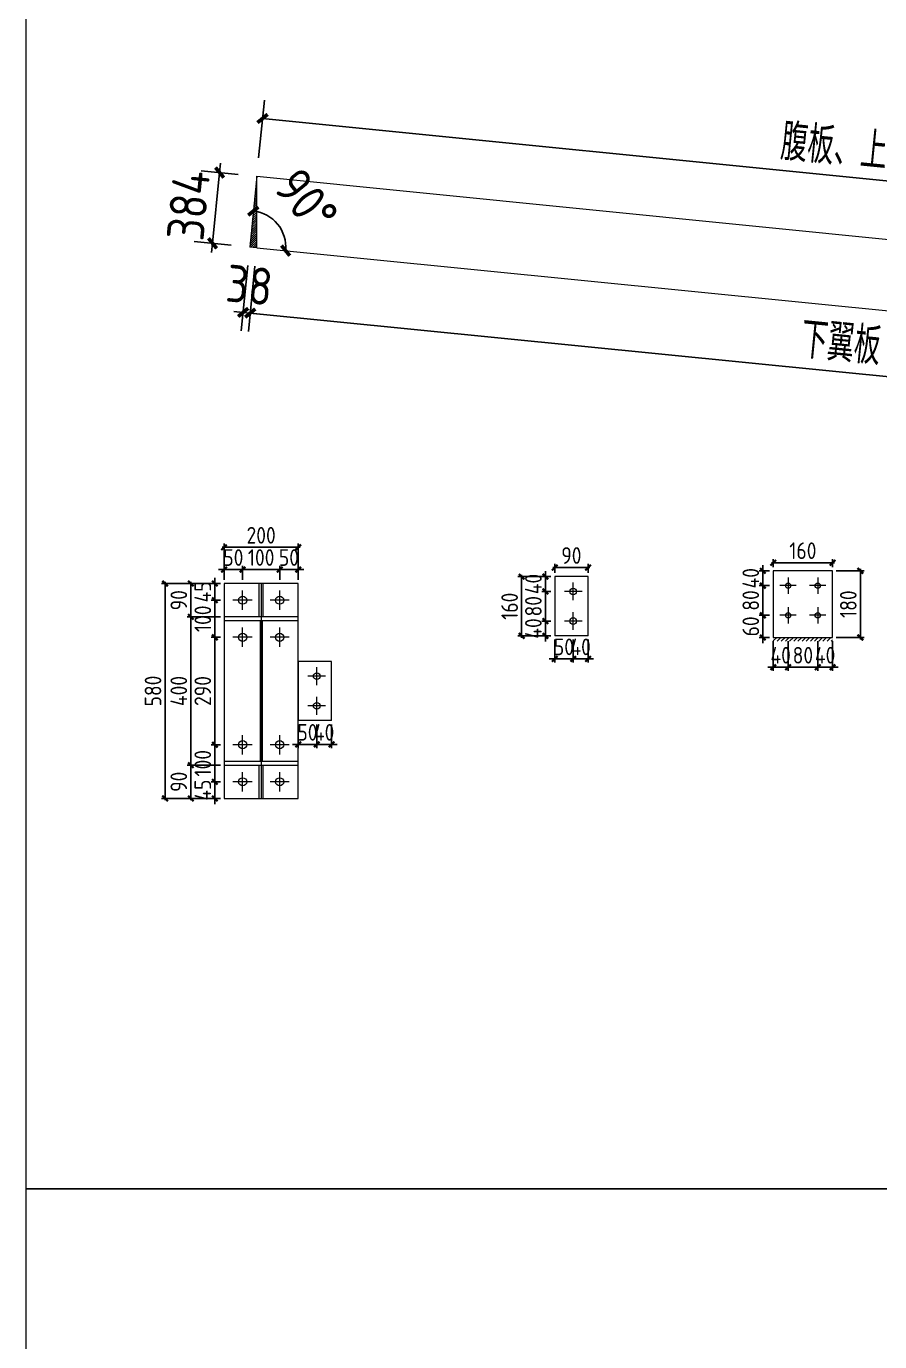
# Model space of a CAD drawing. Extents: x 485428 to 797698, y 56414 to 211814.
# Drawn here: x 718888 to 723494, y 101789 to 108889 of the extents above; entities that cross this region are included whole.
import ezdxf

# ---------------------------------------------------------------- set-up
doc = ezdxf.new("R2010")
doc.units = 0
doc.header["$LTSCALE"] = 1000
doc.header["$MEASUREMENT"] = 0
doc.styles.get("Standard").update_dxf_attribs({"font": 'gbenor.shx', "bigfont": 'gbcbig.shx'})
doc.dimstyles.get("Standard").update_dxf_attribs({"dimscale": 100, "dimtxt": 2, "dimasz": 0.4, "dimexe": 0.5, "dimexo": 1, "dimgap": 0.5, "dimtad": 1, "dimdec": 0, "dimzin": 0, "dimdsep": 46, "dimtxsty": 'Standard', "dimblk": 'ARCHTICK', "dimcen": 0.09, "dimadec": 0, "dimazin": 0, "dimtfac": 1, "dimtdec": 0, "dimtix": 1, "dimtmove": 2, "dimatfit": 3, "dimfxl": 1, "dimtolj": 1, "dimtzin": 0, "dimarcsym": 0})

# ---------------------------------------------------------------- blocks, each defined once
blk = doc.blocks.new('_ArchTick')
at = {"color": 0, "linetype": 'ByBlock', "const_width": 0.4}
blk.add_lwpolyline([(-0.5, -0.5), (0.5, 0.5)], dxfattribs=at)
blk = doc.blocks.new('*D1896')
at = {"color": 0, "lineweight": -2}
blk.add_arc((720093.6, 107697.9), 194.9, 354.28941, 84.28941, dxfattribs=at)
at = {"layer": 'Defpoints', "color": 0}
for p in [(720131.8, 108080), (720271.3, 107778), (720093.6, 107697.9), (720131.8, 107694), (727076.8, 106999.5)]:
    blk.add_point(p, dxfattribs=at)
at = {"color": 0, "lineweight": -2, "xscale": 50, "yscale": 50, "zscale": 50}
for p, rotation in [((720113, 107891.8), 174.2894068625042), ((720287.6, 107678.5), 264.2894068624992)]:
    blk.add_blockref('_ArchTick', p, dxfattribs=dict(at, rotation=rotation))
at = {"color": 0, "lineweight": 15, "insert": (720399.3, 107947.9), "char_height": 200, "attachment_point": 5, "rotation": 309.28941}
blk.add_mtext('\\A1;90°', dxfattribs=at)
blk = doc.blocks.new('*D1897')
at = {"color": 3, "lineweight": -2}
for p, q in [((720141.8, 108179.5), (720173, 108491.3)), ((720163, 108391.8), (727146.2, 107693.5)), ((727125, 107481.1), (727156.1, 107793))]:
    blk.add_line(p, q, dxfattribs=at)
at = {"layer": 'Defpoints', "color": 0}
for p in [(720131.8, 108080), (727146.2, 107693.5), (727115, 107381.6)]:
    blk.add_point(p, dxfattribs=at)
at = {"color": 3, "lineweight": -2, "xscale": 50, "yscale": 50, "zscale": 50}
for p, rotation in [((720163, 108391.8), 174.2894068625007), ((727146.2, 107693.5), 354.2894068625007)]:
    blk.add_blockref('_ArchTick', p, dxfattribs=dict(at, rotation=rotation))
at = {"color": 0, "lineweight": 15, "insert": (723670.2, 108198.5), "char_height": 200, "attachment_point": 5, "rotation": 354.28941}
blk.add_mtext('\\A1;腹板、上翼板 7018', dxfattribs=at)
blk = doc.blocks.new('*D1898')
at = {"color": 3, "lineweight": -2}
for p, q in [((720083.7, 107598.4), (720048.4, 107245.7)), ((720121.9, 107594.5), (720086.6, 107241.9)), ((720058.3, 107345.2), (720008.6, 107350.2)), ((720058.3, 107345.2), (720096.5, 107341.4)), ((720096.5, 107341.4), (720146.3, 107336.4))]:
    blk.add_line(p, q, dxfattribs=at)
at = {"layer": 'Defpoints', "color": 0}
for p in [(720093.6, 107697.9), (720131.8, 107694), (720096.5, 107341.4)]:
    blk.add_point(p, dxfattribs=at)
at = {"color": 3, "lineweight": -2, "xscale": 50, "yscale": 50, "zscale": 50}
for p, rotation in [((720058.3, 107345.2), 354.2894068624398), ((720096.5, 107341.4), 174.2894068624399)]:
    blk.add_blockref('_ArchTick', p, dxfattribs=dict(at, rotation=rotation))
at = {"color": 0, "lineweight": 15, "insert": (720092.4, 107492.5), "char_height": 200, "attachment_point": 5, "rotation": 354.28941}
blk.add_mtext('\\A1;38', dxfattribs=at)
blk = doc.blocks.new('*D1899')
at = {"color": 3, "lineweight": -2}
for p, q in [((720121.9, 107594.5), (720086.6, 107241.9)), ((720096.5, 107341.4), (727041.5, 106646.9)), ((727066.8, 106900), (727031.6, 106547.4))]:
    blk.add_line(p, q, dxfattribs=at)
at = {"layer": 'Defpoints', "color": 0}
for p in [(720131.8, 107694), (727076.8, 106999.5), (727041.5, 106646.9)]:
    blk.add_point(p, dxfattribs=at)
at = {"color": 3, "lineweight": -2, "xscale": 50, "yscale": 50, "zscale": 50}
for p, rotation in [((720096.5, 107341.4), 174.2894068624241), ((727041.5, 106646.9), 354.2894068624241)]:
    blk.add_blockref('_ArchTick', p, dxfattribs=dict(at, rotation=rotation))
at = {"color": 0, "lineweight": 15, "insert": (723584.6, 107150), "char_height": 200, "attachment_point": 5, "rotation": 354.28941}
blk.add_mtext('\\A1;下翼板 6980', dxfattribs=at)
blk = doc.blocks.new('*D1900')
at = {"color": 3, "lineweight": -2}
for p, q in [((719931.4, 108100), (719936.4, 108149.8)), ((720032.3, 108089.9), (719831.9, 108109.9)), ((719893.2, 107717.9), (719931.4, 108100)), ((719994.1, 107707.8), (719793.7, 107727.9)), ((719893.2, 107717.9), (719888.2, 107668.2))]:
    blk.add_line(p, q, dxfattribs=at)
at = {"layer": 'Defpoints', "color": 0}
for p in [(719931.4, 108100), (720131.8, 108080), (720093.6, 107697.9)]:
    blk.add_point(p, dxfattribs=at)
at = {"color": 3, "lineweight": -2, "xscale": 50, "yscale": 50, "zscale": 50}
for p, rotation in [((719931.4, 108100), 264.2894068625095), ((719893.2, 107717.9), 84.28940686250944)]:
    blk.add_blockref('_ArchTick', p, dxfattribs=dict(at, rotation=rotation))
at = {"color": 0, "lineweight": 15, "insert": (719763, 107923.9), "char_height": 200, "attachment_point": 5, "rotation": 84.28941}
blk.add_mtext('\\A1;384', dxfattribs=at)
blk = doc.blocks.new('*D1850')
at = {"color": 3, "lineweight": -2}
for p, q in [((719955.5, 105956.9), (719925.5, 105956.9)), ((719955.5, 105901.4), (719955.5, 105976.9)), ((719955.5, 105956.9), (720055.5, 105956.9)), ((720055.5, 105901.4), (720055.5, 105976.9)), ((720055.5, 105956.9), (720085.5, 105956.9))]:
    blk.add_line(p, q, dxfattribs=at)
at = {"layer": 'Defpoints', "color": 0}
for p in [(720055.5, 105956.9), (719955.5, 105881.4), (720055.5, 105881.4)]:
    blk.add_point(p, dxfattribs=at)
at = {"color": 3, "lineweight": -2, "xscale": 30, "yscale": 30, "zscale": 30}
blk.add_blockref('_ArchTick', (719955.5, 105956.9), dxfattribs=at)
at = {"color": 3, "lineweight": -2, "xscale": 30, "yscale": 30, "zscale": 30, "rotation": 180}
blk.add_blockref('_ArchTick', (720055.5, 105956.9), dxfattribs=at)
at = {"color": 0, "lineweight": 15, "insert": (720005.5, 106021.9), "char_height": 90, "attachment_point": 5}
blk.add_mtext('\\A1;50', dxfattribs=at)
blk = doc.blocks.new('*D1826')
at = {"color": 3, "lineweight": -2}
for p, q in [((720045.5, 105956.9), (720265.5, 105956.9)), ((720055.5, 105901.4), (720055.5, 105976.9)), ((720255.5, 105901.4), (720255.5, 105976.9))]:
    blk.add_line(p, q, dxfattribs=at)
at = {"layer": 'Defpoints', "color": 0}
for p in [(720255.5, 105956.9), (720055.5, 105881.4), (720255.5, 105881.4)]:
    blk.add_point(p, dxfattribs=at)
at = {"color": 3, "lineweight": -2, "xscale": 30, "yscale": 30, "zscale": 30, "rotation": 180}
blk.add_blockref('_ArchTick', (720055.5, 105956.9), dxfattribs=at)
at = {"color": 3, "lineweight": -2, "xscale": 30, "yscale": 30, "zscale": 30}
blk.add_blockref('_ArchTick', (720255.5, 105956.9), dxfattribs=at)
at = {"color": 0, "lineweight": 15, "insert": (720155.5, 106021.9), "char_height": 90, "attachment_point": 5}
blk.add_mtext('\\A1;100', dxfattribs=at)
blk = doc.blocks.new('*D1851')
at = {"color": 3, "lineweight": -2}
for p, q in [((720255.5, 105956.9), (720225.5, 105956.9)), ((720255.5, 105901.4), (720255.5, 105976.9)), ((720255.5, 105956.9), (720355.5, 105956.9)), ((720355.5, 105901.4), (720355.5, 105976.9)), ((720355.5, 105956.9), (720385.5, 105956.9))]:
    blk.add_line(p, q, dxfattribs=at)
at = {"layer": 'Defpoints', "color": 0}
for p in [(720355.5, 105956.9), (720255.5, 105881.4), (720355.5, 105881.4)]:
    blk.add_point(p, dxfattribs=at)
at = {"color": 3, "lineweight": -2, "xscale": 30, "yscale": 30, "zscale": 30}
blk.add_blockref('_ArchTick', (720255.5, 105956.9), dxfattribs=at)
at = {"color": 3, "lineweight": -2, "xscale": 30, "yscale": 30, "zscale": 30, "rotation": 180}
blk.add_blockref('_ArchTick', (720355.5, 105956.9), dxfattribs=at)
at = {"color": 0, "lineweight": 15, "insert": (720305.5, 106021.9), "char_height": 90, "attachment_point": 5}
blk.add_mtext('\\A1;50', dxfattribs=at)
blk = doc.blocks.new('*D1827')
at = {"color": 3, "lineweight": -2}
for p, q in [((719935.5, 105881.4), (719885.6, 105881.4)), ((719905.6, 105881.4), (719905.6, 105911.4)), ((719905.6, 105881.4), (719905.6, 105791.4)), ((719935.5, 105791.4), (719885.6, 105791.4)), ((719905.6, 105791.4), (719905.6, 105761.4))]:
    blk.add_line(p, q, dxfattribs=at)
at = {"layer": 'Defpoints', "color": 0}
for p in [(719955.5, 105881.4), (719905.6, 105791.4), (719955.5, 105791.4)]:
    blk.add_point(p, dxfattribs=at)
at = {"color": 3, "lineweight": -2, "xscale": 30, "yscale": 30, "zscale": 30}
for p, rotation in [((719905.6, 105881.4), 270), ((719905.6, 105791.4), 90)]:
    blk.add_blockref('_ArchTick', p, dxfattribs=dict(at, rotation=rotation))
at = {"color": 0, "lineweight": 15, "insert": (719840.6, 105836.4), "char_height": 90, "attachment_point": 5, "rotation": 90}
blk.add_mtext('\\A1;45', dxfattribs=at)
blk = doc.blocks.new('*D1828')
at = {"color": 3, "lineweight": -2}
for p, q in [((719905.6, 105801.4), (719905.6, 105581.4)), ((719935.5, 105791.4), (719885.6, 105791.4)), ((719935.5, 105591.4), (719885.6, 105591.4))]:
    blk.add_line(p, q, dxfattribs=at)
at = {"layer": 'Defpoints', "color": 0}
for p in [(719955.5, 105791.4), (719905.6, 105591.4), (719955.5, 105591.4)]:
    blk.add_point(p, dxfattribs=at)
at = {"color": 3, "lineweight": -2, "xscale": 30, "yscale": 30, "zscale": 30}
for p, rotation in [((719905.6, 105791.4), 90), ((719905.6, 105591.4), 270)]:
    blk.add_blockref('_ArchTick', p, dxfattribs=dict(at, rotation=rotation))
at = {"color": 0, "lineweight": 15, "insert": (719840.6, 105691.4), "char_height": 90, "attachment_point": 5, "rotation": 90}
blk.add_mtext('\\A1;100', dxfattribs=at)
blk = doc.blocks.new('*D1829')
at = {"color": 3, "lineweight": -2}
for p, q in [((719935.5, 105591.4), (719885.6, 105591.4)), ((719905.6, 105601.4), (719905.6, 105001.4)), ((719935.5, 105011.4), (719885.6, 105011.4))]:
    blk.add_line(p, q, dxfattribs=at)
at = {"layer": 'Defpoints', "color": 0}
for p in [(719955.5, 105591.4), (719905.6, 105011.4), (719955.5, 105011.4)]:
    blk.add_point(p, dxfattribs=at)
at = {"color": 3, "lineweight": -2, "xscale": 30, "yscale": 30, "zscale": 30}
for p, rotation in [((719905.6, 105591.4), 90), ((719905.6, 105011.4), 270)]:
    blk.add_blockref('_ArchTick', p, dxfattribs=dict(at, rotation=rotation))
at = {"color": 0, "lineweight": 15, "insert": (719840.6, 105301.4), "char_height": 90, "attachment_point": 5, "rotation": 90}
blk.add_mtext('\\A1;290', dxfattribs=at)
blk = doc.blocks.new('*D1830')
at = {"color": 3, "lineweight": -2}
for p, q in [((719905.6, 105021.4), (719905.6, 104801.4)), ((719935.5, 105011.4), (719885.6, 105011.4)), ((719935.5, 104811.4), (719885.6, 104811.4))]:
    blk.add_line(p, q, dxfattribs=at)
at = {"layer": 'Defpoints', "color": 0}
for p in [(719955.5, 105011.4), (719905.6, 104811.4), (719955.5, 104811.4)]:
    blk.add_point(p, dxfattribs=at)
at = {"color": 3, "lineweight": -2, "xscale": 30, "yscale": 30, "zscale": 30}
for p, rotation in [((719905.6, 105011.4), 90), ((719905.6, 104811.4), 270)]:
    blk.add_blockref('_ArchTick', p, dxfattribs=dict(at, rotation=rotation))
at = {"color": 0, "lineweight": 15, "insert": (719840.6, 104911.4), "char_height": 90, "attachment_point": 5, "rotation": 90}
blk.add_mtext('\\A1;100', dxfattribs=at)
blk = doc.blocks.new('*D1831')
at = {"color": 3, "lineweight": -2}
for p, q in [((719935.5, 104811.4), (719885.6, 104811.4)), ((719905.6, 104811.4), (719905.6, 104841.4)), ((719905.6, 104811.4), (719905.6, 104721.4)), ((719935.5, 104721.4), (719885.6, 104721.4)), ((719905.6, 104721.4), (719905.6, 104691.4))]:
    blk.add_line(p, q, dxfattribs=at)
at = {"layer": 'Defpoints', "color": 0}
for p in [(719955.5, 104811.4), (719905.6, 104721.4), (719955.5, 104721.4)]:
    blk.add_point(p, dxfattribs=at)
at = {"color": 3, "lineweight": -2, "xscale": 30, "yscale": 30, "zscale": 30}
for p, rotation in [((719905.6, 104811.4), 270), ((719905.6, 104721.4), 90)]:
    blk.add_blockref('_ArchTick', p, dxfattribs=dict(at, rotation=rotation))
at = {"color": 0, "lineweight": 15, "insert": (719840.6, 104766.4), "char_height": 90, "attachment_point": 5, "rotation": 90}
blk.add_mtext('\\A1;45', dxfattribs=at)
blk = doc.blocks.new('*D1852')
at = {"color": 3, "lineweight": -2}
for p, q in [((719935.5, 105881.4), (719756.1, 105881.4)), ((719776.1, 105891.4), (719776.1, 105691.4)), ((719935.5, 105701.4), (719756.1, 105701.4))]:
    blk.add_line(p, q, dxfattribs=at)
at = {"layer": 'Defpoints', "color": 0}
for p in [(719955.5, 105881.4), (719776.1, 105701.4), (719955.5, 105701.4)]:
    blk.add_point(p, dxfattribs=at)
at = {"color": 3, "lineweight": -2, "xscale": 30, "yscale": 30, "zscale": 30}
for p, rotation in [((719776.1, 105881.4), 90), ((719776.1, 105701.4), 270)]:
    blk.add_blockref('_ArchTick', p, dxfattribs=dict(at, rotation=rotation))
at = {"color": 0, "lineweight": 15, "insert": (719711.1, 105791.4), "char_height": 90, "attachment_point": 5, "rotation": 90}
blk.add_mtext('\\A1;90', dxfattribs=at)
blk = doc.blocks.new('*D1853')
at = {"color": 3, "lineweight": -2}
for p, q in [((719935.5, 105701.4), (719756.1, 105701.4)), ((719776.1, 105711.4), (719776.1, 104891.4)), ((719935.5, 104901.4), (719756.1, 104901.4))]:
    blk.add_line(p, q, dxfattribs=at)
at = {"layer": 'Defpoints', "color": 0}
for p in [(719955.5, 105701.4), (719776.1, 104901.4), (719955.5, 104901.4)]:
    blk.add_point(p, dxfattribs=at)
at = {"color": 3, "lineweight": -2, "xscale": 30, "yscale": 30, "zscale": 30}
for p, rotation in [((719776.1, 105701.4), 90), ((719776.1, 104901.4), 270)]:
    blk.add_blockref('_ArchTick', p, dxfattribs=dict(at, rotation=rotation))
at = {"color": 0, "lineweight": 15, "insert": (719711.1, 105301.4), "char_height": 90, "attachment_point": 5, "rotation": 90}
blk.add_mtext('\\A1;400', dxfattribs=at)
blk = doc.blocks.new('*D1854')
at = {"color": 3, "lineweight": -2}
for p, q in [((719935.5, 104901.4), (719756.1, 104901.4)), ((719776.1, 104911.4), (719776.1, 104711.4)), ((719935.5, 104721.4), (719756.1, 104721.4))]:
    blk.add_line(p, q, dxfattribs=at)
at = {"layer": 'Defpoints', "color": 0}
for p in [(719955.5, 104901.4), (719776.1, 104721.4), (719955.5, 104721.4)]:
    blk.add_point(p, dxfattribs=at)
at = {"color": 3, "lineweight": -2, "xscale": 30, "yscale": 30, "zscale": 30}
for p, rotation in [((719776.1, 104901.4), 90), ((719776.1, 104721.4), 270)]:
    blk.add_blockref('_ArchTick', p, dxfattribs=dict(at, rotation=rotation))
at = {"color": 0, "lineweight": 15, "insert": (719711.1, 104811.4), "char_height": 90, "attachment_point": 5, "rotation": 90}
blk.add_mtext('\\A1;90', dxfattribs=at)
blk = doc.blocks.new('*D1855')
at = {"color": 3, "lineweight": -2}
for p, q in [((719935.5, 105881.4), (719616.9, 105881.4)), ((719636.9, 105891.4), (719636.9, 104711.4)), ((719935.5, 104721.4), (719616.9, 104721.4))]:
    blk.add_line(p, q, dxfattribs=at)
at = {"layer": 'Defpoints', "color": 0}
for p in [(719955.5, 105881.4), (719636.9, 104721.4), (719955.5, 104721.4)]:
    blk.add_point(p, dxfattribs=at)
at = {"color": 3, "lineweight": -2, "xscale": 30, "yscale": 30, "zscale": 30}
for p, rotation in [((719636.9, 105881.4), 90), ((719636.9, 104721.4), 270)]:
    blk.add_blockref('_ArchTick', p, dxfattribs=dict(at, rotation=rotation))
at = {"color": 0, "lineweight": 15, "insert": (719571.9, 105301.4), "char_height": 90, "attachment_point": 5, "rotation": 90}
blk.add_mtext('\\A1;580', dxfattribs=at)
blk = doc.blocks.new('*D1856')
at = {"color": 3, "lineweight": -2}
for p, q in [((719955.5, 105901.4), (719955.5, 106097)), ((720355.5, 105901.4), (720355.5, 106097)), ((720365.5, 106077), (719945.5, 106077))]:
    blk.add_line(p, q, dxfattribs=at)
at = {"layer": 'Defpoints', "color": 0}
for p in [(719955.5, 106077), (719955.5, 105881.4), (720355.5, 105881.4)]:
    blk.add_point(p, dxfattribs=at)
at = {"color": 3, "lineweight": -2, "xscale": 30, "yscale": 30, "zscale": 30, "rotation": 180}
blk.add_blockref('_ArchTick', (719955.5, 106077), dxfattribs=at)
at = {"color": 3, "lineweight": -2, "xscale": 30, "yscale": 30, "zscale": 30}
blk.add_blockref('_ArchTick', (720355.5, 106077), dxfattribs=at)
at = {"color": 0, "lineweight": 15, "insert": (720155.5, 106142), "char_height": 90, "attachment_point": 5}
blk.add_mtext('\\A1;200', dxfattribs=at)
blk = doc.blocks.new('*D1857')
at = {"color": 3, "lineweight": -2}
for p, q in [((721719.8, 105678.9), (721669.8, 105678.9)), ((721689.8, 105678.9), (721689.8, 105708.9)), ((721689.8, 105598.9), (721689.8, 105678.9)), ((721719.8, 105598.9), (721669.8, 105598.9)), ((721689.8, 105598.9), (721689.8, 105568.9))]:
    blk.add_line(p, q, dxfattribs=at)
at = {"layer": 'Defpoints', "color": 0}
for p in [(721689.8, 105678.9), (721739.8, 105678.9), (721739.8, 105598.9)]:
    blk.add_point(p, dxfattribs=at)
at = {"color": 3, "lineweight": -2, "xscale": 30, "yscale": 30, "zscale": 30}
for p, rotation in [((721689.8, 105678.9), 270), ((721689.8, 105598.9), 90)]:
    blk.add_blockref('_ArchTick', p, dxfattribs=dict(at, rotation=rotation))
at = {"color": 0, "lineweight": 15, "insert": (721624.8, 105638.9), "char_height": 90, "attachment_point": 5, "rotation": 90}
blk.add_mtext('\\A1;40', dxfattribs=at)
blk = doc.blocks.new('*D1832')
at = {"color": 3, "lineweight": -2}
for p, q in [((721719.8, 105838.9), (721669.8, 105838.9)), ((721689.8, 105668.9), (721689.8, 105848.9)), ((721719.8, 105678.9), (721669.8, 105678.9))]:
    blk.add_line(p, q, dxfattribs=at)
at = {"layer": 'Defpoints', "color": 0}
for p in [(721689.8, 105838.9), (721739.8, 105838.9), (721739.8, 105678.9)]:
    blk.add_point(p, dxfattribs=at)
at = {"color": 3, "lineweight": -2, "xscale": 30, "yscale": 30, "zscale": 30}
for p, rotation in [((721689.8, 105838.9), 90), ((721689.8, 105678.9), 270)]:
    blk.add_blockref('_ArchTick', p, dxfattribs=dict(at, rotation=rotation))
at = {"color": 0, "lineweight": 15, "insert": (721624.8, 105758.9), "char_height": 90, "attachment_point": 5, "rotation": 90}
blk.add_mtext('\\A1;80', dxfattribs=at)
blk = doc.blocks.new('*D1858')
at = {"color": 3, "lineweight": -2}
for p, q in [((721689.8, 105918.9), (721689.8, 105948.9)), ((721719.8, 105918.9), (721669.8, 105918.9)), ((721689.8, 105838.9), (721689.8, 105918.9)), ((721719.8, 105838.9), (721669.8, 105838.9)), ((721689.8, 105838.9), (721689.8, 105808.9))]:
    blk.add_line(p, q, dxfattribs=at)
at = {"layer": 'Defpoints', "color": 0}
for p in [(721689.8, 105918.9), (721739.8, 105918.9), (721739.8, 105838.9)]:
    blk.add_point(p, dxfattribs=at)
at = {"color": 3, "lineweight": -2, "xscale": 30, "yscale": 30, "zscale": 30}
for p, rotation in [((721689.8, 105918.9), 270), ((721689.8, 105838.9), 90)]:
    blk.add_blockref('_ArchTick', p, dxfattribs=dict(at, rotation=rotation))
at = {"color": 0, "lineweight": 15, "insert": (721624.8, 105878.9), "char_height": 90, "attachment_point": 5, "rotation": 90}
blk.add_mtext('\\A1;40', dxfattribs=at)
blk = doc.blocks.new('*D1833')
at = {"color": 3, "lineweight": -2}
for p, q in [((721739.8, 105578.9), (721739.8, 105454.6)), ((721839.8, 105578.9), (721839.8, 105454.6)), ((721739.8, 105474.6), (721709.8, 105474.6)), ((721739.8, 105474.6), (721839.8, 105474.6)), ((721839.8, 105474.6), (721869.8, 105474.6))]:
    blk.add_line(p, q, dxfattribs=at)
at = {"layer": 'Defpoints', "color": 0}
for p in [(721739.8, 105598.9), (721839.8, 105598.9), (721839.8, 105474.6)]:
    blk.add_point(p, dxfattribs=at)
at = {"color": 3, "lineweight": -2, "xscale": 30, "yscale": 30, "zscale": 30}
blk.add_blockref('_ArchTick', (721739.8, 105474.6), dxfattribs=at)
at = {"color": 3, "lineweight": -2, "xscale": 30, "yscale": 30, "zscale": 30, "rotation": 180}
blk.add_blockref('_ArchTick', (721839.8, 105474.6), dxfattribs=at)
at = {"color": 0, "lineweight": 15, "insert": (721789.8, 105539.6), "char_height": 90, "attachment_point": 5}
blk.add_mtext('\\A1;50', dxfattribs=at)
blk = doc.blocks.new('*D1859')
at = {"color": 3, "lineweight": -2}
for p, q in [((721839.8, 105578.9), (721839.8, 105454.6)), ((721919.8, 105578.9), (721919.8, 105454.6)), ((721839.8, 105474.6), (721809.8, 105474.6)), ((721839.8, 105474.6), (721919.8, 105474.6)), ((721919.8, 105474.6), (721949.8, 105474.6))]:
    blk.add_line(p, q, dxfattribs=at)
at = {"layer": 'Defpoints', "color": 0}
for p in [(721839.8, 105598.9), (721919.8, 105598.9), (721919.8, 105474.6)]:
    blk.add_point(p, dxfattribs=at)
at = {"color": 3, "lineweight": -2, "xscale": 30, "yscale": 30, "zscale": 30}
blk.add_blockref('_ArchTick', (721839.8, 105474.6), dxfattribs=at)
at = {"color": 3, "lineweight": -2, "xscale": 30, "yscale": 30, "zscale": 30, "rotation": 180}
blk.add_blockref('_ArchTick', (721919.8, 105474.6), dxfattribs=at)
at = {"color": 0, "lineweight": 15, "insert": (721879.8, 105539.6), "char_height": 90, "attachment_point": 5}
blk.add_mtext('\\A1;40', dxfattribs=at)
blk = doc.blocks.new('*D1860')
at = {"color": 3, "lineweight": -2}
for p, q in [((721719.8, 105918.9), (721541.5, 105918.9)), ((721561.5, 105928.9), (721561.5, 105588.9)), ((721719.8, 105598.9), (721541.5, 105598.9))]:
    blk.add_line(p, q, dxfattribs=at)
at = {"layer": 'Defpoints', "color": 0}
for p in [(721739.8, 105918.9), (721561.5, 105598.9), (721739.8, 105598.9)]:
    blk.add_point(p, dxfattribs=at)
at = {"color": 3, "lineweight": -2, "xscale": 30, "yscale": 30, "zscale": 30}
for p, rotation in [((721561.5, 105918.9), 90), ((721561.5, 105598.9), 270)]:
    blk.add_blockref('_ArchTick', p, dxfattribs=dict(at, rotation=rotation))
at = {"color": 0, "lineweight": 15, "insert": (721496.5, 105758.9), "char_height": 90, "attachment_point": 5, "rotation": 90}
blk.add_mtext('\\A1;160', dxfattribs=at)
blk = doc.blocks.new('*D1861')
at = {"color": 3, "lineweight": -2}
for p, q in [((721729.8, 105967.8), (721929.8, 105967.8)), ((721739.8, 105938.9), (721739.8, 105987.8)), ((721919.8, 105938.9), (721919.8, 105987.8))]:
    blk.add_line(p, q, dxfattribs=at)
at = {"layer": 'Defpoints', "color": 0}
for p in [(721919.8, 105967.8), (721739.8, 105918.9), (721919.8, 105918.9)]:
    blk.add_point(p, dxfattribs=at)
at = {"color": 3, "lineweight": -2, "xscale": 30, "yscale": 30, "zscale": 30, "rotation": 180}
blk.add_blockref('_ArchTick', (721739.8, 105967.8), dxfattribs=at)
at = {"color": 3, "lineweight": -2, "xscale": 30, "yscale": 30, "zscale": 30}
blk.add_blockref('_ArchTick', (721919.8, 105967.8), dxfattribs=at)
at = {"color": 0, "lineweight": 15, "insert": (721829.8, 106032.8), "char_height": 90, "attachment_point": 5}
blk.add_mtext('\\A1;90', dxfattribs=at)
blk = doc.blocks.new('*D1862')
at = {"color": 3, "lineweight": -2}
for p, q in [((720355.5, 105121.4), (720355.5, 104993.3)), ((720455.5, 105121.4), (720455.5, 104993.3)), ((720355.5, 105013.3), (720325.5, 105013.3)), ((720355.5, 105013.3), (720455.5, 105013.3)), ((720455.5, 105013.3), (720485.5, 105013.3))]:
    blk.add_line(p, q, dxfattribs=at)
at = {"layer": 'Defpoints', "color": 0}
for p in [(720355.5, 105141.4), (720455.5, 105141.4), (720455.5, 105013.3)]:
    blk.add_point(p, dxfattribs=at)
at = {"color": 3, "lineweight": -2, "xscale": 30, "yscale": 30, "zscale": 30}
blk.add_blockref('_ArchTick', (720355.5, 105013.3), dxfattribs=at)
at = {"color": 3, "lineweight": -2, "xscale": 30, "yscale": 30, "zscale": 30, "rotation": 180}
blk.add_blockref('_ArchTick', (720455.5, 105013.3), dxfattribs=at)
at = {"color": 0, "lineweight": 15, "insert": (720405.5, 105078.3), "char_height": 90, "attachment_point": 5}
blk.add_mtext('\\A1;50', dxfattribs=at)
blk = doc.blocks.new('*D1863')
at = {"color": 3, "lineweight": -2}
for p, q in [((720455.5, 105121.4), (720455.5, 104993.3)), ((720535.5, 105121.4), (720535.5, 104993.3)), ((720455.5, 105013.3), (720425.5, 105013.3)), ((720455.5, 105013.3), (720535.5, 105013.3)), ((720535.5, 105013.3), (720565.5, 105013.3))]:
    blk.add_line(p, q, dxfattribs=at)
at = {"layer": 'Defpoints', "color": 0}
for p in [(720455.5, 105141.4), (720535.5, 105141.4), (720535.5, 105013.3)]:
    blk.add_point(p, dxfattribs=at)
at = {"color": 3, "lineweight": -2, "xscale": 30, "yscale": 30, "zscale": 30}
blk.add_blockref('_ArchTick', (720455.5, 105013.3), dxfattribs=at)
at = {"color": 3, "lineweight": -2, "xscale": 30, "yscale": 30, "zscale": 30, "rotation": 180}
blk.add_blockref('_ArchTick', (720535.5, 105013.3), dxfattribs=at)
at = {"color": 0, "lineweight": 15, "insert": (720495.5, 105078.3), "char_height": 90, "attachment_point": 5}
blk.add_mtext('\\A1;40', dxfattribs=at)
blk = doc.blocks.new('*D1864')
at = {"color": 3, "lineweight": -2}
for p, q in [((722919.3, 105570.1), (722919.3, 105409.5)), ((722999.3, 105570.1), (722999.3, 105409.5)), ((722919.3, 105429.5), (722889.3, 105429.5)), ((722919.3, 105429.5), (722999.3, 105429.5)), ((722999.3, 105429.5), (723029.3, 105429.5))]:
    blk.add_line(p, q, dxfattribs=at)
at = {"layer": 'Defpoints', "color": 0}
for p in [(722919.3, 105590.1), (722999.3, 105590.1), (722999.3, 105429.5)]:
    blk.add_point(p, dxfattribs=at)
at = {"color": 3, "lineweight": -2, "xscale": 30, "yscale": 30, "zscale": 30}
blk.add_blockref('_ArchTick', (722919.3, 105429.5), dxfattribs=at)
at = {"color": 3, "lineweight": -2, "xscale": 30, "yscale": 30, "zscale": 30, "rotation": 180}
blk.add_blockref('_ArchTick', (722999.3, 105429.5), dxfattribs=at)
at = {"color": 0, "lineweight": 15, "insert": (722959.3, 105494.5), "char_height": 90, "attachment_point": 5}
blk.add_mtext('\\A1;40', dxfattribs=at)
blk = doc.blocks.new('*D1834')
at = {"color": 3, "lineweight": -2}
for p, q in [((722999.3, 105570.1), (722999.3, 105409.5)), ((723159.3, 105570.1), (723159.3, 105409.5)), ((722989.3, 105429.5), (723169.3, 105429.5))]:
    blk.add_line(p, q, dxfattribs=at)
at = {"layer": 'Defpoints', "color": 0}
for p in [(722999.3, 105590.1), (723159.3, 105590.1), (723159.3, 105429.5)]:
    blk.add_point(p, dxfattribs=at)
at = {"color": 3, "lineweight": -2, "xscale": 30, "yscale": 30, "zscale": 30, "rotation": 180}
blk.add_blockref('_ArchTick', (722999.3, 105429.5), dxfattribs=at)
at = {"color": 3, "lineweight": -2, "xscale": 30, "yscale": 30, "zscale": 30}
blk.add_blockref('_ArchTick', (723159.3, 105429.5), dxfattribs=at)
at = {"color": 0, "lineweight": 15, "insert": (723079.3, 105494.5), "char_height": 90, "attachment_point": 5}
blk.add_mtext('\\A1;80', dxfattribs=at)
blk = doc.blocks.new('*D1835')
at = {"color": 3, "lineweight": -2}
for p, q in [((723159.3, 105570.1), (723159.3, 105409.5)), ((723239.3, 105570.1), (723239.3, 105409.5)), ((723159.3, 105429.5), (723129.3, 105429.5)), ((723159.3, 105429.5), (723239.3, 105429.5)), ((723239.3, 105429.5), (723269.3, 105429.5))]:
    blk.add_line(p, q, dxfattribs=at)
at = {"layer": 'Defpoints', "color": 0}
for p in [(723159.3, 105590.1), (723239.3, 105590.1), (723239.3, 105429.5)]:
    blk.add_point(p, dxfattribs=at)
at = {"color": 3, "lineweight": -2, "xscale": 30, "yscale": 30, "zscale": 30}
blk.add_blockref('_ArchTick', (723159.3, 105429.5), dxfattribs=at)
at = {"color": 3, "lineweight": -2, "xscale": 30, "yscale": 30, "zscale": 30, "rotation": 180}
blk.add_blockref('_ArchTick', (723239.3, 105429.5), dxfattribs=at)
at = {"color": 0, "lineweight": 15, "insert": (723199.3, 105494.5), "char_height": 90, "attachment_point": 5}
blk.add_mtext('\\A1;40', dxfattribs=at)
blk = doc.blocks.new('*D1836')
at = {"color": 3, "lineweight": -2}
for p, q in [((722863.2, 105710.1), (722863.2, 105740.1)), ((722899.3, 105710.1), (722843.2, 105710.1)), ((722863.2, 105590.1), (722863.2, 105710.1)), ((722899.3, 105590.1), (722843.2, 105590.1)), ((722863.2, 105590.1), (722863.2, 105560.1))]:
    blk.add_line(p, q, dxfattribs=at)
at = {"layer": 'Defpoints', "color": 0}
for p in [(722863.2, 105710.1), (722919.3, 105710.1), (722919.3, 105590.1)]:
    blk.add_point(p, dxfattribs=at)
at = {"color": 3, "lineweight": -2, "xscale": 30, "yscale": 30, "zscale": 30}
for p, rotation in [((722863.2, 105710.1), 270), ((722863.2, 105590.1), 90)]:
    blk.add_blockref('_ArchTick', p, dxfattribs=dict(at, rotation=rotation))
at = {"color": 0, "lineweight": 15, "insert": (722798.2, 105650.1), "char_height": 90, "attachment_point": 5, "rotation": 90}
blk.add_mtext('\\A1;60', dxfattribs=at)
blk = doc.blocks.new('*D1837')
at = {"color": 3, "lineweight": -2}
for p, q in [((722899.3, 105870.1), (722843.2, 105870.1)), ((722863.2, 105700.1), (722863.2, 105880.1)), ((722899.3, 105710.1), (722843.2, 105710.1))]:
    blk.add_line(p, q, dxfattribs=at)
at = {"layer": 'Defpoints', "color": 0}
for p in [(722863.2, 105870.1), (722919.3, 105870.1), (722919.3, 105710.1)]:
    blk.add_point(p, dxfattribs=at)
at = {"color": 3, "lineweight": -2, "xscale": 30, "yscale": 30, "zscale": 30}
for p, rotation in [((722863.2, 105870.1), 90), ((722863.2, 105710.1), 270)]:
    blk.add_blockref('_ArchTick', p, dxfattribs=dict(at, rotation=rotation))
at = {"color": 0, "lineweight": 15, "insert": (722798.2, 105790.1), "char_height": 90, "attachment_point": 5, "rotation": 90}
blk.add_mtext('\\A1;80', dxfattribs=at)
blk = doc.blocks.new('*D1865')
at = {"color": 3, "lineweight": -2}
for p, q in [((722899.3, 105950.1), (722843.2, 105950.1)), ((722863.2, 105950.1), (722863.2, 105980.1)), ((722863.2, 105870.1), (722863.2, 105950.1)), ((722899.3, 105870.1), (722843.2, 105870.1)), ((722863.2, 105870.1), (722863.2, 105840.1))]:
    blk.add_line(p, q, dxfattribs=at)
at = {"layer": 'Defpoints', "color": 0}
for p in [(722863.2, 105950.1), (722919.3, 105950.1), (722919.3, 105870.1)]:
    blk.add_point(p, dxfattribs=at)
at = {"color": 3, "lineweight": -2, "xscale": 30, "yscale": 30, "zscale": 30}
for p, rotation in [((722863.2, 105950.1), 270), ((722863.2, 105870.1), 90)]:
    blk.add_blockref('_ArchTick', p, dxfattribs=dict(at, rotation=rotation))
at = {"color": 0, "lineweight": 15, "insert": (722798.2, 105910.1), "char_height": 90, "attachment_point": 5, "rotation": 90}
blk.add_mtext('\\A1;40', dxfattribs=at)
blk = doc.blocks.new('*D1866')
at = {"color": 3, "lineweight": -2}
for p, q in [((722919.3, 105970.1), (722919.3, 106013.7)), ((723239.3, 105970.1), (723239.3, 106013.7)), ((723249.3, 105993.7), (722909.3, 105993.7))]:
    blk.add_line(p, q, dxfattribs=at)
at = {"layer": 'Defpoints', "color": 0}
for p in [(722919.3, 105993.7), (722919.3, 105950.1), (723239.3, 105950.1)]:
    blk.add_point(p, dxfattribs=at)
at = {"color": 3, "lineweight": -2, "xscale": 30, "yscale": 30, "zscale": 30, "rotation": 180}
blk.add_blockref('_ArchTick', (722919.3, 105993.7), dxfattribs=at)
at = {"color": 3, "lineweight": -2, "xscale": 30, "yscale": 30, "zscale": 30}
blk.add_blockref('_ArchTick', (723239.3, 105993.7), dxfattribs=at)
at = {"color": 0, "lineweight": 15, "insert": (723079.3, 106058.7), "char_height": 90, "attachment_point": 5}
blk.add_mtext('\\A1;160', dxfattribs=at)
blk = doc.blocks.new('*D1838')
at = {"color": 3, "lineweight": -2}
for p, q in [((723259.3, 105950.1), (723409.4, 105950.1)), ((723389.4, 105960.1), (723389.4, 105580.1)), ((723259.3, 105590.1), (723409.4, 105590.1))]:
    blk.add_line(p, q, dxfattribs=at)
at = {"layer": 'Defpoints', "color": 0}
for p in [(723239.3, 105950.1), (723239.3, 105590.1), (723389.4, 105590.1)]:
    blk.add_point(p, dxfattribs=at)
at = {"color": 3, "lineweight": -2, "xscale": 30, "yscale": 30, "zscale": 30}
for p, rotation in [((723389.4, 105950.1), 90), ((723389.4, 105590.1), 270)]:
    blk.add_blockref('_ArchTick', p, dxfattribs=dict(at, rotation=rotation))
at = {"color": 0, "lineweight": 15, "insert": (723324.4, 105770.1), "char_height": 90, "attachment_point": 5, "rotation": 90}
blk.add_mtext('\\A1;180', dxfattribs=at)
blk = doc.blocks.new('*D3263')
at = {"color": 0, "lineweight": -2}
blk.add_arc((727076.8, 106999.5), 201.6, 84.28941, 174.28941, dxfattribs=at)
at = {"layer": 'Defpoints', "color": 0}
for p in [(720131.8, 107694), (727115, 107381.6), (726993.9, 107183.3), (727076.8, 106999.5), (727076.8, 106999.5)]:
    blk.add_point(p, dxfattribs=at)
at = {"color": 0, "lineweight": -2, "xscale": 50, "yscale": 50, "zscale": 50}
for p, rotation in [((727096.9, 107200.2), 354.2894068624908), ((726876.2, 107019.6), 264.2894068624993)]:
    blk.add_blockref('_ArchTick', p, dxfattribs=dict(at, rotation=rotation))
at = {"color": 0, "lineweight": 15, "insert": (726822.5, 107310.4), "char_height": 200, "attachment_point": 5, "rotation": 39.28941}
blk.add_mtext('\\A1;90°', dxfattribs=at)

msp = doc.modelspace()

# ---------------------------------------------------------------- hatches: boundary and pattern name
at = {"lineweight": 15}
h = msp.add_hatch(dxfattribs=at)
h.set_pattern_fill('ANSI31', color=256, scale=5, style=0)
h.set_pattern_definition([(45, (-7e-09, -42000), (-5.612660076, 5.612660076), [])])
h.paths.add_polyline_path([(720131.8, 108080), (720093.6, 107697.9), (720131.8, 107694)])
h = msp.add_hatch(dxfattribs=at)
h.set_pattern_fill('ANSI31', color=256, scale=10, style=0)
h.set_pattern_definition([(45, (240334.58, -89712.485), (-11.22532015, 11.22532015), [])])
h.paths.add_polyline_path([(723239.3, 105590.1), (723229, 105590.1), (723239.3, 105576.8)], flags=17)
h.paths.add_polyline_path([(723229, 105590.1), (722919.3, 105590.1), (722919.3, 105570.1), (723239.3, 105570.1), (723239.3, 105576.8)])

# ---------------------------------------------------------------- linework, layer by layer
for p, q in [((720131.8, 108080), (720093.6, 107697.9)), ((720131.8, 108080), (727115, 107381.6)), ((720131.8, 107694), (720093.6, 107697.9)), ((720131.8, 107694), (727076.8, 106999.5)), ((722919.3, 105950.1), (722919.3, 105590.1)), ((723239.3, 105950.1), (722919.3, 105950.1)), ((723239.3, 105590.1), (723239.3, 105950.1)), ((719955.5, 105881.4), (719955.5, 104721.4)), ((720355.5, 105881.4), (719955.5, 105881.4)), ((720355.5, 104721.4), (720355.5, 105881.4)), ((721739.8, 105918.9), (721739.8, 105598.9)), ((721919.8, 105918.9), (721739.8, 105918.9)), ((721839.8, 105790.9), (721839.8, 105886.9)), ((721919.8, 105598.9), (721919.8, 105918.9)), ((723043.3, 105870.1), (722955.3, 105870.1)), ((722999.3, 105914.1), (722999.3, 105826.1)), ((723203.3, 105870.1), (723115.3, 105870.1)), ((723159.3, 105914.1), (723159.3, 105826.1)), ((720055.5, 105739.4), (720055.5, 105843.4)), ((720255.5, 105739.4), (720255.5, 105843.4)), ((721887.8, 105838.9), (721791.8, 105838.9)), ((720107.5, 105791.4), (720003.5, 105791.4)), ((720307.5, 105791.4), (720203.5, 105791.4)), ((721839.8, 105630.9), (721839.8, 105726.9)), ((722999.3, 105754.1), (722999.3, 105666.1)), ((723159.3, 105754.1), (723159.3, 105666.1)), ((721887.8, 105678.9), (721791.8, 105678.9)), ((723043.3, 105710.1), (722955.3, 105710.1)), ((723203.3, 105710.1), (723115.3, 105710.1)), ((720107.5, 105591.4), (720003.5, 105591.4)), ((720055.5, 105539.4), (720055.5, 105643.4)), ((720307.5, 105591.4), (720203.5, 105591.4)), ((720255.5, 105539.4), (720255.5, 105643.4)), ((721919.8, 105598.9), (721739.8, 105598.9)), ((722919.3, 105590.1), (723239.3, 105590.1)), ((720355.5, 105461.4), (720355.5, 105141.4)), ((720535.5, 105461.4), (720355.5, 105461.4)), ((720535.5, 105141.4), (720535.5, 105461.4)), ((720503.5, 105381.4), (720407.5, 105381.4)), ((720455.5, 105333.4), (720455.5, 105429.4)), ((720455.5, 105173.4), (720455.5, 105269.4)), ((720503.5, 105221.4), (720407.5, 105221.4)), ((720535.5, 105141.4), (720355.5, 105141.4)), ((720055.5, 104959.4), (720055.5, 105063.4)), ((720255.5, 104959.4), (720255.5, 105063.4)), ((720107.5, 105011.4), (720003.5, 105011.4)), ((720307.5, 105011.4), (720203.5, 105011.4)), ((720107.5, 104811.4), (720003.5, 104811.4)), ((720055.5, 104759.4), (720055.5, 104863.4)), ((720307.5, 104811.4), (720203.5, 104811.4)), ((720255.5, 104759.4), (720255.5, 104863.4)), ((719955.5, 104721.4), (720355.5, 104721.4))]:
    msp.add_line(p, q, dxfattribs=at)
at = {"color": 2, "lineweight": 15}
for p, q in [((720131.8, 107694), (720131.8, 108080)), ((720145.5, 105701.4), (720145.5, 105881.4)), ((720165.5, 105701.4), (720165.5, 105881.4)), ((720145.5, 104721.4), (720145.5, 104901.4)), ((720165.5, 104721.4), (720165.5, 104901.4))]:
    msp.add_line(p, q, dxfattribs=at)
at = {"color": 1, "lineweight": 15}
msp.add_line((720155.5, 105881.4), (720155.5, 104721.4), dxfattribs=at)
at = {"color": 4, "lineweight": 15}
for p, q in [((720155.5, 105701.4), (719955.5, 105701.4)), ((719955.5, 105701.4), (719955.5, 105681.4)), ((719955.5, 105681.4), (720355.5, 105681.4)), ((720149.5, 105681.4), (720149.5, 104921.4)), ((720355.5, 105701.4), (720155.5, 105701.4)), ((720161.5, 105681.4), (720161.5, 104921.4)), ((720355.5, 105681.4), (720355.5, 105701.4)), ((720355.5, 104921.4), (719955.5, 104921.4)), ((719955.5, 104921.4), (719955.5, 104901.4)), ((719955.5, 104901.4), (720155.5, 104901.4)), ((720155.5, 104901.4), (720355.5, 104901.4)), ((720355.5, 104901.4), (720355.5, 104921.4))]:
    msp.add_line(p, q, dxfattribs=at)
at = {"lineweight": 15}
for points in [[(718888.1, 113114.2), (733738.1, 113114.2), (733738.1, 102614.2), (718888.1, 102614.2)], [(718888.1, 102614.2), (733738.1, 102614.2), (733738.1, 92114.2), (718888.1, 92114.2)]]:
    msp.add_lwpolyline(points, close=True, dxfattribs=at)
for centre, radius in [((722999.3, 105870.1), 14), ((723159.3, 105870.1), 14), ((720055.5, 105791.4), 22), ((720255.5, 105791.4), 22), ((721839.8, 105838.9), 18), ((721839.8, 105678.9), 18), ((722999.3, 105710.1), 14), ((723159.3, 105710.1), 14), ((720055.5, 105591.4), 22), ((720255.5, 105591.4), 22), ((720455.5, 105381.4), 18), ((720455.5, 105221.4), 18), ((720055.5, 105011.4), 22), ((720255.5, 105011.4), 22), ((720055.5, 104811.4), 22), ((720255.5, 104811.4), 22)]:
    msp.add_circle(centre, radius, dxfattribs=at)

# ---------------------------------------------------------------- dimensions: what is measured, and where the dimension line sits
dim = msp.add_aligned_dim(p1=(720131.8, 108080), p2=(727115, 107381.6), distance=313.4, text='腹板、上翼板 7018', dimstyle='Standard', override={"dimtxt": 2, "dimasz": 0.5, "dimexe": 1, "dimexo": 1, "dimclrd": 3, "dimclre": 3}, dxfattribs=at)
dim.commit()
dim.dimension.update_dxf_attribs({"geometry": '*D1897', "text_midpoint": (723670.2, 108198.5)})
for p1, p2, distance, override, picture, middle in [((720093.6, 107697.9), (720131.8, 108080), 201.4, {"dimtxt": 2, "dimasz": 0.5, "dimexe": 1, "dimexo": 1, "dimclrd": 3, "dimclre": 3}, '*D1900', (719763, 107923.9)), ((720093.6, 107697.9), (720131.8, 107694), -354.4, {"dimtxt": 2, "dimasz": 0.5, "dimexe": 1, "dimexo": 1, "dimclrd": 3, "dimclre": 3}, '*D1898', (720092.4, 107492.5)), ((720355.5, 105881.4), (719955.5, 105881.4), -195.6, {"dimtxt": 0.9, "dimasz": 0.3, "dimexe": 0.2, "dimexo": 0.2, "dimgap": 0.2, "dimlfac": 0.5, "dimdle": 0.1, "dimclrd": 3, "dimclre": 3}, '*D1856', (720155.5, 106142)), ((721739.8, 105918.9), (721919.8, 105918.9), 48.9, {"dimtxt": 0.9, "dimasz": 0.3, "dimexe": 0.2, "dimexo": 0.2, "dimgap": 0.2, "dimlfac": 0.5, "dimdle": 0.1, "dimclrd": 3, "dimclre": 3}, '*D1861', (721829.8, 106032.8)), ((723239.3, 105950.1), (722919.3, 105950.1), -43.6, {"dimtxt": 0.9, "dimasz": 0.3, "dimexe": 0.2, "dimexo": 0.2, "dimgap": 0.2, "dimlfac": 0.5, "dimdle": 0.1, "dimclrd": 3, "dimclre": 3}, '*D1866', (723079.3, 106058.7)), ((721739.8, 105918.9), (721739.8, 105598.9), -178.3, {"dimtxt": 0.9, "dimasz": 0.3, "dimexe": 0.2, "dimexo": 0.2, "dimgap": 0.2, "dimlfac": 0.5, "dimdle": 0.1, "dimclrd": 3, "dimclre": 3}, '*D1860', (721496.5, 105758.9)), ((723239.3, 105950.1), (723239.3, 105590.1), 150, {"dimtxt": 0.9, "dimasz": 0.3, "dimexe": 0.2, "dimexo": 0.2, "dimgap": 0.2, "dimlfac": 0.5, "dimdle": 0.1, "dimclrd": 3, "dimclre": 3}, '*D1838', (723324.4, 105770.1)), ((719955.5, 105881.4), (719955.5, 104721.4), -318.6, {"dimtxt": 0.9, "dimasz": 0.3, "dimexe": 0.2, "dimexo": 0.2, "dimgap": 0.2, "dimlfac": 0.5, "dimdle": 0.1, "dimclrd": 3, "dimclre": 3}, '*D1855', (719571.9, 105301.4))]:
    dim = msp.add_aligned_dim(p1=p1, p2=p2, distance=distance, dimstyle='Standard', override=override, dxfattribs=at)
    dim.commit()
    dim.dimension.update_dxf_attribs({"geometry": picture, "text_midpoint": middle})
at = {"color": 1, "lineweight": 15}
for base, line2, picture, middle in [((720271.3, 107778), ((720131.8, 108080), (720093.6, 107697.9)), '*D1896', (720399.3, 107947.9)), ((726993.9, 107183.3), ((727076.8, 106999.5), (727115, 107381.6)), '*D3263', (726822.5, 107310.4))]:
    dim = msp.add_angular_dim_2l(base=base, line1=((720131.8, 107694), (727076.8, 106999.5)), line2=line2, dimstyle='Standard', override={"dimtxt": 2, "dimasz": 0.5, "dimgap": 1}, dxfattribs=at)
    dim.commit()
    dim.dimension.update_dxf_attribs({"geometry": picture, "text_midpoint": middle})
at = {"lineweight": 15}
dim = msp.add_linear_dim(base=(727041.5, 106646.9), p1=(720131.8, 107694), p2=(727076.8, 106999.5), angle=174.28941, text='下翼板 6980', dimstyle='Standard', override={"dimtxt": 2, "dimasz": 0.5, "dimexe": 1, "dimexo": 1, "dimclrd": 3, "dimclre": 3}, dxfattribs=at)
dim.commit()
dim.dimension.update_dxf_attribs({"geometry": '*D1899', "text_midpoint": (723584.6, 107150)})
for base, p1, p2, picture, middle in [((720055.5, 105956.9), (719955.5, 105881.4), (720055.5, 105881.4), '*D1850', (720005.5, 106021.9)), ((720255.5, 105956.9), (720055.5, 105881.4), (720255.5, 105881.4), '*D1826', (720155.5, 106021.9)), ((720355.5, 105956.9), (720255.5, 105881.4), (720355.5, 105881.4), '*D1851', (720305.5, 106021.9)), ((721839.8, 105474.6), (721739.8, 105598.9), (721839.8, 105598.9), '*D1833', (721789.8, 105539.6)), ((721919.8, 105474.6), (721839.8, 105598.9), (721919.8, 105598.9), '*D1859', (721879.8, 105539.6)), ((722999.3, 105429.5), (722919.3, 105590.1), (722999.3, 105590.1), '*D1864', (722959.3, 105494.5)), ((723159.3, 105429.5), (722999.3, 105590.1), (723159.3, 105590.1), '*D1834', (723079.3, 105494.5)), ((723239.3, 105429.5), (723159.3, 105590.1), (723239.3, 105590.1), '*D1835', (723199.3, 105494.5)), ((720455.5, 105013.3), (720355.5, 105141.4), (720455.5, 105141.4), '*D1862', (720405.5, 105078.3)), ((720535.5, 105013.3), (720455.5, 105141.4), (720535.5, 105141.4), '*D1863', (720495.5, 105078.3))]:
    dim = msp.add_linear_dim(base=base, p1=p1, p2=p2, dimstyle='Standard', override={"dimtxt": 0.9, "dimasz": 0.3, "dimexe": 0.2, "dimexo": 0.2, "dimgap": 0.2, "dimlfac": 0.5, "dimdle": 0.1, "dimclrd": 3, "dimclre": 3}, dxfattribs=at)
    dim.commit()
    dim.dimension.update_dxf_attribs({"geometry": picture, "text_midpoint": middle})
for base, p1, p2, picture, middle in [((721689.8, 105918.9), (721739.8, 105838.9), (721739.8, 105918.9), '*D1858', (721624.8, 105878.9)), ((722863.2, 105950.1), (722919.3, 105870.1), (722919.3, 105950.1), '*D1865', (722798.2, 105910.1)), ((719776.1, 105701.4), (719955.5, 105881.4), (719955.5, 105701.4), '*D1852', (719711.1, 105791.4)), ((719905.6, 105791.4), (719955.5, 105881.4), (719955.5, 105791.4), '*D1827', (719840.6, 105836.4)), ((722863.2, 105870.1), (722919.3, 105710.1), (722919.3, 105870.1), '*D1837', (722798.2, 105790.1)), ((719905.6, 105591.4), (719955.5, 105791.4), (719955.5, 105591.4), '*D1828', (719840.6, 105691.4)), ((721689.8, 105838.9), (721739.8, 105678.9), (721739.8, 105838.9), '*D1832', (721624.8, 105758.9)), ((722863.2, 105710.1), (722919.3, 105590.1), (722919.3, 105710.1), '*D1836', (722798.2, 105650.1)), ((719776.1, 104901.4), (719955.5, 105701.4), (719955.5, 104901.4), '*D1853', (719711.1, 105301.4)), ((721689.8, 105678.9), (721739.8, 105598.9), (721739.8, 105678.9), '*D1857', (721624.8, 105638.9)), ((719905.6, 105011.4), (719955.5, 105591.4), (719955.5, 105011.4), '*D1829', (719840.6, 105301.4)), ((719905.6, 104811.4), (719955.5, 105011.4), (719955.5, 104811.4), '*D1830', (719840.6, 104911.4)), ((719776.1, 104721.4), (719955.5, 104901.4), (719955.5, 104721.4), '*D1854', (719711.1, 104811.4)), ((719905.6, 104721.4), (719955.5, 104811.4), (719955.5, 104721.4), '*D1831', (719840.6, 104766.4))]:
    dim = msp.add_linear_dim(base=base, p1=p1, p2=p2, angle=90, dimstyle='Standard', override={"dimtxt": 0.9, "dimasz": 0.3, "dimexe": 0.2, "dimexo": 0.2, "dimgap": 0.2, "dimlfac": 0.5, "dimdle": 0.1, "dimclrd": 3, "dimclre": 3}, dxfattribs=at)
    dim.commit()
    dim.dimension.update_dxf_attribs({"geometry": picture, "text_midpoint": middle})

doc.saveas('drawing.dxf')
